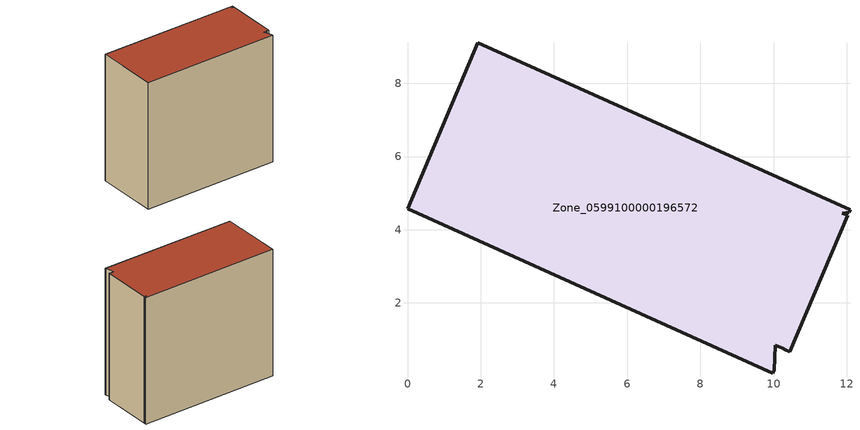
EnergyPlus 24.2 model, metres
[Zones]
Zone_0599100000196572
 floor ground (C_G): 10.44,0.67 10.31,0.73 10.25,0.76 10.05,0.85 10.02,0.16 9.98,0.08 0,4.57 1.91,9.11 12.09,4.54 12.06,4.48 11.88,4.46 12.03,4.39 z0
 wall outside (C_F): 12.09,4.54 1.91,9.11 0,4.57 9.98,0.08 10.02,0.16 10.05,0.85 10.25,0.76 10.31,0.73 10.44,0.67 12.03,4.39 11.88,4.46 12.06,4.48 12.09,4.54 z0:10.41
 roof outside (C_R): 10.31,0.73 10.44,0.67 12.03,4.39 11.88,4.46 12.06,4.48 12.09,4.54 1.91,9.11 0,4.57 9.98,0.08 10.02,0.16 10.05,0.85 10.25,0.76 z10.41
[BUILDING]
Pand.0599100000196572: North Axis=0; Terrain=City; Loads Convergence Tolerance Value=0.04; Temperature Convergence Tolerance Value=0.4; Solar Distribution=FullExterior; Maximum Number of Warmup Days=25; Minimum Number of Warmup Days=1
[Site:Location]
Rotterdam.The.Hague.AP_ZH_NLD Design_Conditions: Latitude=51.96; Longitude=4.45; Time Zone=1; Elevation=-4.5
[SITE:GROUNDTEMPERATURE:BUILDINGSURFACE]
18, 18, 18, 18, 18, 18, 18, 18, 18, 18, 18, 18
[MATERIAL] Thermal Absorptance=0.9; Solar Absorptance=0.7; Visible Absorptance=0.7
Name | Roughness | Thickness | Conductivity | Density | Specific Heat
G.TI.1946 | MediumSmooth | 0.15 | 1 | 540 | 1210
F.TI.1946 | Rough | 0.3 | 0.857143 | 1920 | 840
R.TI.1946 | MediumRough | 0.2 | 0.1 | 1500 | 1000
[CONSTRUCTION]
C_G: G.TI.1946
C_F: F.TI.1946
C_R: R.TI.1946
[ZONE]
Zone_0599100000196572: Type=1; Multiplier=1; Ceiling Height=Autocalculate; Volume=Autocalculate; Floor Area=autocalculate; Part of Total Floor Area=Yes
[ZONEINFILTRATION:DESIGNFLOWRATE]
Infil_Zone_0599100000196572: Zone or ZoneList or Space or SpaceList=Zone_0599100000196572; Schedule=AlwaysOn; Design Flow Rate Calculation Method=Flow/Area; Flow Rate per Floor Area=0.003; Constant Term Coefficient=1; Temperature Term Coefficient=0; Velocity Term Coefficient=0; Velocity Squared Term Coefficient=0
[HVACTEMPLATE:ZONE:IDEALLOADSAIRSYSTEM]
Zone_0599100000196572: Maximum Heating Supply Air Temperature=50; Minimum Cooling Supply Air Temperature=13; Maximum Heating Supply Air Humidity Ratio=0.0156; Minimum Cooling Supply Air Humidity Ratio=0.0077; Heating Limit=NoLimit; Cooling Limit=NoLimit; Dehumidification Control Type=ConstantSensibleHeatRatio; Cooling Sensible Heat Ratio=0.7; Dehumidification Setpoint=60; Humidification Control Type=None; Humidification Setpoint=30; Outdoor Air Method=None; Outdoor Air Flow Rate per Person=0.00944; Outdoor Air Flow Rate per Zone Floor Area=0; Outdoor Air Flow Rate per Zone=0; Demand Controlled Ventilation Type=None; Outdoor Air Economizer Type=NoEconomizer; Heat Recovery Type=None; Sensible Heat Recovery Effectiveness=0.7; Latent Heat Recovery Effectiveness=0.65
[ZONECONTROL:THERMOSTAT]
ThermostatControl_Zone_0599100000196572: Zone or ZoneList=Zone_0599100000196572; Control Type Schedule=DualSetpointControlType; Control 1=Thermostat_Zone_0599100000196572; Temperature Difference Between Cutout And Setpoint=0
[THERMOSTATSETPOINT:DUALSETPOINT]
Thermostat_Zone_0599100000196572: Heating Setpoint Temperature Schedule=HeatingSetpoint_Zone_0599100000196572; Cooling Setpoint Temperature Schedule=CoolingSetpoint_Zone_0599100000196572
[SCHEDULE:COMPACT]
HeatingSetpoint_Zone_0599100000196572: Through: 12/31, For: AllDays, Until: 24:00, 21
CoolingSetpoint_Zone_0599100000196572: Through: 12/31, For: AllDays, Until: 24:00, 24
DualSetpointControlType: Through: 12/31, For: AllDays, Until: 24:00, 4
AlwaysOn: Through: 12/31, For: AllDays, Until: 24:00, 1
